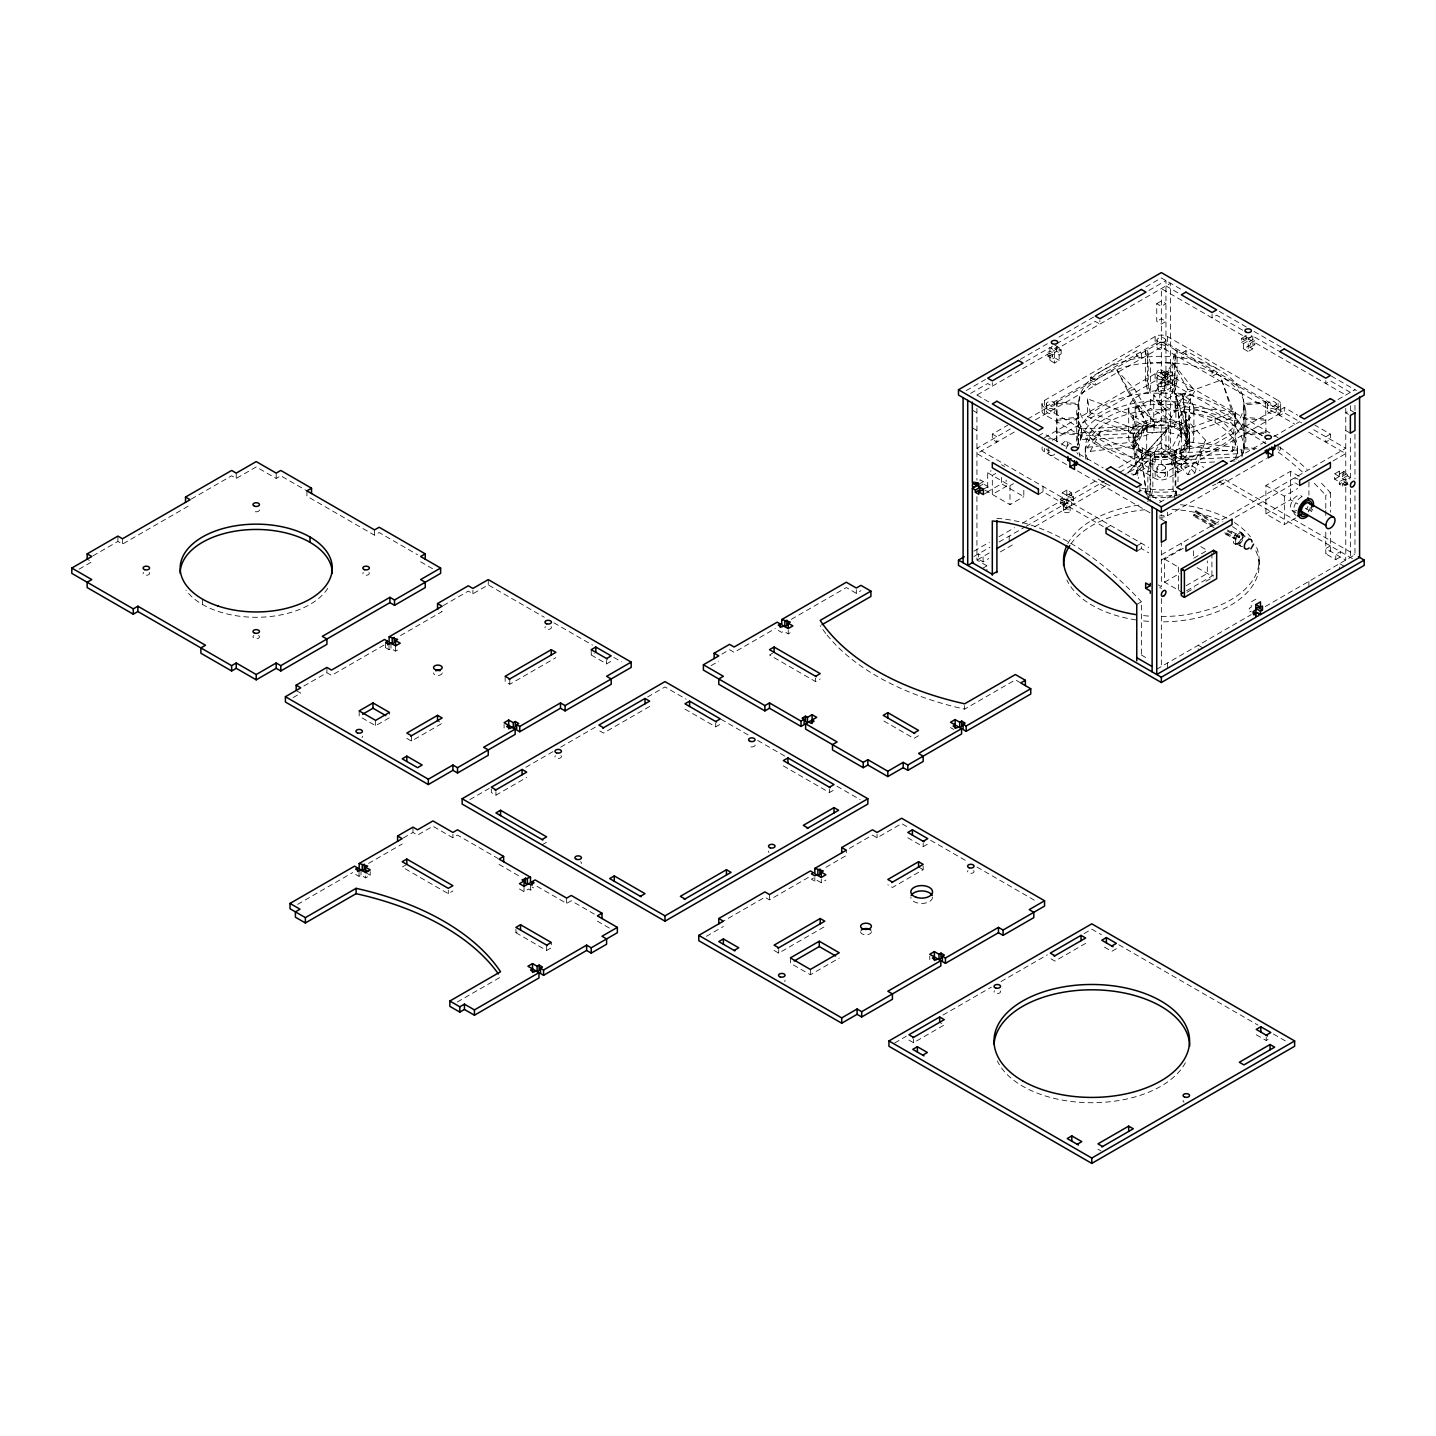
<?xml version="1.0" encoding="UTF-8"?>
<svg xmlns="http://www.w3.org/2000/svg" width="1436" height="1436" viewBox="0 0 1436 1436"><rect width="100%" height="100%" fill="white"/><g stroke="black" fill="none" stroke-linecap="round" stroke-linejoin="round"><path stroke-width="0.75" stroke-dasharray="5 3.75" d="M1186.567 446.093L1189.493 406.693L1235.229 411.97L1235.229 447.314L1232.303 451.371L1186.567 446.093C1173.804 460.884 1120.134 456.289 1136.02 429.238C1148.782 414.448 1202.453 419.043 1186.567 446.093L1186.567 419.474L1205.522 440.224L1194.842 473L1187.787 474.688L1168.85 453.938L1168.85 427.336L1127.763 473L1134.799 474.688L1153.736 453.938L1168.85 427.336L1127.763 473M1232.303 451.371L1235.229 411.97M1176.21 394.667L1181.272 436.777L1176.21 394.667L1182.672 395.169L1188.577 444.101L1188.577 436.993L1181.272 429.687A28.253 16.317 0 0 0 1161.293 424.912L1153.988 425.469L1141.315 429.687A28.253 16.317 0 0 0 1134.009 445.447L1134.009 452.537L1141.315 459.843A28.253 16.317 0 0 0 1161.293 464.618L1168.599 464.079L1181.272 459.843A28.253 16.317 0 0 0 1188.577 444.101L1181.272 436.777A28.253 16.317 0 0 0 1161.293 432.003L1153.988 432.559L1141.315 436.777L1080.68 439.703L1081.523 428.879L1161.06 424.93M1056.627 440.547L1056.914 401.847L1078.454 403.48L1079.621 398.418A84.562 48.824 0 0 1 1139.412 363.9L1148.19 363.218L1148.19 393.392L1139.412 394.056A84.562 48.824 0 0 0 1079.621 428.574L1078.454 433.654L1056.914 432.021L1056.627 433.259L1078.185 434.893L1076.731 441.211L1077.7 445.429M1076.731 441.211L1076.731 411.055L1078.185 404.737L1056.627 403.103M1080.68 439.703L1081.523 428.879L1081.523 435.97L1078.705 448.319L1078.705 403.947M1134.727 437.675C1140.705 415.668 1187.177 416.494 1187.859 441.211C1181.882 463.218 1135.427 462.392 1134.727 437.675L1135.625 445.196M1134.727 441.211L1135.625 433.69M1164.417 383.161L1169.03 380.504L1169.03 378.189L1164.417 380.863L1164.417 383.161L1167.809 385.117L1167.809 382.802L1172.404 385.476L1177.017 382.802L1177.107 350.779L1175.079 350.617L1172.243 363.057L1172.243 393.231L1150.344 393.231L1147.508 380.791L1147.508 350.617L1145.354 350.779L1145.354 380.953L1148.19 393.392M1147.849 499.513L1147.849 471.511L1150.685 459.071M1265.672 432.021L1244.132 433.654L1242.966 428.574A84.562 48.824 0 0 0 1183.174 394.056L1174.271 393.392L1174.271 363.218L1177.107 350.779M1150.003 497.52L1150.003 471.672L1152.839 459.233L1152.839 489.389L1150.003 501.828M1172.243 393.231L1175.079 380.791L1175.079 350.617M1147.849 501.667L1150.685 489.227L1150.595 454.494L1155.208 457.151L1155.208 462.482L1132.142 475.783M1174.271 393.392L1177.107 380.935L1175.079 380.791M1186.962 445.196L1187.859 437.675M1174.271 363.218L1183.174 363.9A84.562 48.824 0 0 1 1242.966 398.418L1244.132 403.48L1265.672 401.847L1265.96 403.103L1244.42 404.737L1245.856 411.055L1244.42 417.373L1265.96 419.007L1265.672 420.245L1244.132 418.612L1242.966 423.692A84.562 48.824 0 0 1 1183.174 458.21L1161.293 459.861L1139.412 458.21A84.562 48.824 0 0 1 1079.621 423.692L1078.454 418.612L1056.914 420.245L1056.627 419.007L1078.185 417.373L1076.731 411.055M1214.479 461.979L1161.293 464.618L1161.293 457.528L1175.42 455.338L1181.272 452.753L1241.925 449.827L1241.063 453.561L1161.293 457.528A28.253 16.317 0 0 1 1141.315 452.753L1134.009 445.447L1138.676 478.457M1241.925 456.917L1243.881 448.319L1243.881 403.947A82.588 47.675 0 0 0 1120.008 362.662A82.588 47.675 0 0 0 1120.008 445.25A82.588 47.675 0 0 0 1243.881 403.947M1242.966 453.848L1244.132 448.786L1244.132 403.48M1245.856 411.055L1245.856 441.211L1244.42 447.529L1257.344 448.517M1168.85 453.938L1186.567 419.474L1175.887 452.268L1194.842 473M1187.787 474.688L1205.522 440.224M1100.963 430.926L1087.357 447.314L1090.283 451.371L1100.963 430.926L1146.7 425.648L1146.7 452.268M1134.799 474.688L1149.913 448.068M1172.691 362.716L1187.787 389.318L1168.85 421.394L1153.736 394.774L1175.887 423.081L1194.842 391.005L1172.691 362.716L1153.736 394.774L1153.736 421.394L1136.02 402.618L1117.064 370.56L1134.799 389.318L1153.736 421.394M1133.094 433.313L1087.357 416.709L1090.283 412.653L1087.357 398.813L1133.094 415.417L1136.02 429.238L1090.283 412.653M1135.625 437.244C1146.861 421.143 1181.433 420.963 1187.859 441.211M1135.625 441.642C1146.915 457.133 1175.671 457.133 1186.962 441.642M92.927 555.858L117.896 541.444L122.509 544.1L190.126 505.059M191.275 499.064L231.627 475.783L236.24 478.439L256.218 466.915L276.197 478.439L280.792 475.783L309.62 492.422M79.07 569.177L91.778 561.835L87.165 559.178M306.927 490.861L306.927 496.192L374.545 535.233L379.158 532.559L417.571 554.745M303.858 686.049L326.905 672.748L331.519 675.405L384.525 644.8M443.311 605.543L468.28 591.129L472.893 593.786L488.258 584.919L544.28 617.247M293.088 697.591L300.77 693.157L296.175 690.501M400.5 635.574L442.162 611.521L437.549 608.864M385.602 642.413L385.602 647.726L387.612 646.577M385.602 647.726L388.994 649.682L390.987 648.534L395.6 651.19L400.213 648.534M359.179 710.892L359.179 716.223L375.622 725.718L389.443 717.731L389.443 712.4M966.231 390.592L985.545 379.427M1020.314 359.359L1047.365 343.743M1058.96 337.047L1093.729 316.979M1145.892 286.859L1161.347 277.938L1182.6 290.198M970.664 393.338L987.699 383.52L992.312 386.176L992.312 382.622M1025.842 361.495L1049.931 347.584L1054.545 350.24L1054.545 363.021L1059.158 360.364L1059.158 355.033L1054.545 352.376L1056.537 351.228L1061.15 353.884L1061.15 349.971L1056.537 347.315L1054.545 348.463L1059.158 351.138L1061.15 349.971M1056.483 343.796L1095.273 321.413L1099.868 324.069L1099.868 320.515M1148.944 290.431L1165.96 280.594L1165.96 450.94M1047.939 352.287L1049.931 351.138L1054.545 353.794L1052.552 354.943L1047.939 352.287L1047.939 356.182L1052.552 358.856L1052.552 354.943M977.18 394.918L1054.545 350.24M1054.545 344.927L1059.158 347.584L1170.573 283.251L1170.573 448.283L1124.46 474.903M1047.939 356.182L1049.931 355.033L1059.158 360.364M1054.545 363.021L1049.931 360.364L1054.545 357.69M1059.158 355.033L1061.15 353.884M1156.734 303.66L1161.347 301.004L1165.96 303.66L1161.347 306.317L1156.734 303.66L1156.734 321.413L1161.347 324.069L1165.96 321.413L1161.347 318.738L1156.734 321.413M406.819 738.409L411.432 741.066L442.162 723.313L437.549 720.657M505.167 676.302L505.167 681.615L509.78 684.29L555.876 657.67M591.219 649.682L591.219 654.995L594.307 653.236M1044.493 400.411L1155.154 336.527A8.688 5.026 0 0 1 1167.45 336.527L1278.094 400.411L1278.094 414.591L1167.45 478.475A8.688 5.026 0 0 1 1155.154 478.475L1044.493 414.591L1044.493 400.411A8.688 5.026 0 0 0 1044.493 407.501A8.688 5.026 0 0 0 1044.493 414.591M992.312 434.085L996.907 436.741L996.907 442.073L992.312 439.416L992.312 434.085L1007.677 425.218M1090.66 377.309L1095.273 379.966L1095.273 385.297L1090.66 382.622L1090.66 377.309L1136.756 350.689L1141.369 353.346L1141.369 358.677L1136.756 356.02L1136.756 350.689M1278.094 414.591A8.688 5.026 0 0 0 1278.094 407.501L1167.45 343.617A8.688 5.026 0 0 0 1155.154 343.617L1044.493 407.501L1155.154 471.385A8.688 5.026 0 0 0 1167.45 471.385L1278.094 407.501A8.688 5.026 0 0 0 1278.094 400.411M1010.352 428.987L976.929 448.283L1148.638 547.421M1027.655 419.007L1161.347 341.822L1301.572 422.776M591.219 654.995L606.602 663.881L611.197 661.206M1014.211 432.092L976.929 453.614L989.655 460.956M1035.374 419.868L1161.347 347.135L1295.039 424.32M1038.408 435.862L1043.021 433.205L1067.11 447.117M1185.939 350.689L1181.325 353.346L1181.325 358.677L1185.939 356.02L1185.939 350.689L1216.669 368.424L1216.669 373.755L1212.056 376.411L1212.056 371.098L1216.669 368.424M1044.493 437.675L1155.154 373.791A8.688 5.026 0 0 1 1167.45 373.791L1272.26 434.3M1023.814 490.304L1023.814 496.641L1001.52 483.77L987.699 491.758L987.699 472.767L991.145 470.775M1241.566 342.378L1246.179 339.722L1248.171 340.87L1243.558 343.527L1241.566 342.378L1241.566 338.447L1243.558 339.596L1243.558 336.042L1161.347 288.582L1161.347 373.755L1165.96 371.098L1169.03 372.875L1169.03 370.56L1172.404 372.516L1172.404 374.814L1177.017 377.488L1167.809 382.802M1161.347 373.755L1164.417 375.532L1164.417 373.216L1169.03 370.56M1052.265 440.278L1155.154 380.881A8.688 5.026 0 0 1 1167.45 380.881L1262.567 435.808M1164.417 375.532L1169.03 372.875M995.758 473.431L992.312 475.442L992.312 494.415L1006.133 486.445L1006.133 480.109M978.778 484.309L983.391 481.652L983.391 483.95L988.004 486.607L988.004 491.938L983.391 494.594M1164.417 373.216L1167.809 375.173L1172.404 372.516M1161.293 456.558L1161.347 379.086L1165.96 376.411L1177.017 382.802M978.778 486.607L983.391 483.95M1172.404 374.814L1167.809 377.488L1167.809 375.173M1241.566 338.447L1246.179 335.773L1248.171 336.939L1243.558 339.596M983.391 489.281L988.004 486.607M1167.809 385.117L1172.404 382.461L1169.03 380.504M1254.777 340.781L1250.164 343.455L1248.171 342.289L1252.784 339.632L1254.777 340.781L1254.777 344.694L1252.784 343.527L1252.784 348.858L1248.171 351.515L1248.171 338.716L1252.784 336.042L1278.722 351.03M1135.176 408.38L1150.559 399.513L1165.924 408.38L1150.559 417.248L1135.176 408.38L1135.176 417.248L1150.559 426.133L1165.924 417.248L1150.559 408.38L1135.176 417.248M1159.749 394.2L1175.115 385.333L1175.115 394.2L1190.48 403.067L1190.48 394.2L1175.115 403.067L1159.749 394.2L1159.749 403.067L1175.115 411.952L1190.48 403.067M1243.558 343.527L1243.558 348.858L1252.784 343.527M987.699 472.767L1009.975 485.637L1013.439 483.645M1254.777 344.694L1250.164 347.35L1250.164 343.455M403.354 837.996L412.958 832.449L417.571 835.106L432.936 826.238L452.914 837.78L457.528 835.106L497.861 858.405M469.859 799.601L489.191 788.436M525.899 767.255L552.932 751.638M560.668 747.169L597.376 725.988M647.6 696.981L664.994 686.946L686.246 699.206M721.859 654.116L729.542 649.682L734.137 652.339L775.296 628.573M1159.749 403.067L1175.115 394.2M297.611 904.375L352.664 872.585M368.531 863.431L402.206 843.991M711.089 665.658L718.772 661.206M791.272 619.365L846.325 587.575L856.323 593.337L860.936 590.681M491.327 788.974L491.327 792.528L495.941 795.185L526.689 777.45M649.628 706.458L603.515 733.078L598.902 730.421M355.643 874.416L359.018 876.373L361.01 875.224L365.624 877.881L370.237 875.224L370.237 871.67M984.934 490.161L1009.975 504.628L1023.814 496.641M778.258 630.422L781.633 632.379L783.625 631.23L788.238 633.886L792.851 631.23M1038.408 494.415L1043.021 491.758L1104.84 527.461M1171.345 464.708L1175.94 462.033L1175.94 456.72L1171.345 459.376L1171.345 464.708L1181.325 470.47L1181.325 411.917L1185.939 409.242A250.905 144.857 60 0 1 1261.705 435.287M406.819 864.4L402.206 867.057L448.301 893.677L452.914 891.002M772.568 653.236L769.499 654.995L815.594 681.615L820.207 678.959M1034.638 526.761L1066.84 508.182L1066.84 504.628L1064.83 505.777L1060.235 503.121L1060.235 499.207L1064.83 501.882L1066.84 500.715L1062.227 498.059L1062.227 492.745L1066.84 490.071L1071.453 492.745L1071.453 498.059L1073.446 496.91L1073.446 500.805L1071.453 501.972L1066.84 499.297L1068.833 498.148L1073.446 500.805M1060.235 499.207L1062.227 498.059M1066.84 495.402L1071.453 492.745M973.949 551.155L989.404 542.234M999.061 536.651L1014.516 527.73M1022.252 523.278L1097.589 479.768M1118.841 467.508L1161.347 442.97L1203.853 467.508M1060.235 503.121L1062.227 501.972L1066.84 504.628M973.949 556.486L989.996 547.206M999.061 541.982L1024.353 527.371M1026.112 526.366L1104.715 480.988M1119.847 472.247L1165.96 445.627M977.324 559.86L989.996 552.537M1066.84 490.071L1066.84 502.851L1071.453 505.508L1107.425 484.74A76.072 43.924 0 0 1 1101.879 480.988M983.086 561.853L983.086 556.522L978.472 553.865L978.472 559.196L983.086 561.853L988.848 558.532M1000.371 551.873L1013.816 544.1M982.314 568.512L986.927 565.838L986.927 571.169M684.972 709.133L715.702 726.867L720.316 724.211M1181.325 465.138L1185.939 462.482M1136.756 492.638L1141.369 489.981L1161.347 501.523M1284.287 407.465L1279.673 410.14L1279.673 415.453L1284.287 412.796L1284.287 407.465L1297.731 415.237M542.054 844.871L546.667 842.214M1106.025 528.143L1110.638 525.468M1159.696 502.474L1176.712 492.638M1230.257 461.746L1263.698 442.432L1268.311 445.088M1273.714 436.652L1299.652 421.663M1337.957 399.549L1354.974 389.73M1159.049 517.05A8.688 5.026 0 0 0 1167.45 515.739L1266.444 458.587M1354.974 412.796L1350.361 410.14L1345.765 412.796L1350.361 415.453M519.437 888.992L524.032 891.648L528.645 888.992L530.638 890.14L534.066 888.166L532.056 887.017M1216.023 524.481L1195.075 512.383L1195.075 511.324L1196.008 510.785L1218.859 523.978M1136.756 545.877L1141.369 543.221L1141.369 548.534L1148.638 552.734M1195.075 512.383L1196.008 510.785M1330.4 434.085L1325.787 436.741L1325.787 442.073L1330.4 439.416L1330.4 434.085L1315.017 425.218M1214.282 527.909L1193.549 515.937L1193.549 514.878L1194.465 514.339L1215.215 526.312M1193.549 515.937L1194.465 514.339M1136.756 551.209L1141.369 548.534M1295.685 518.001L1284.34 524.553L1265.906 513.909L1265.906 485.512L1290.497 471.313L1299.706 476.644M1161.347 554.745L1345.765 448.283L1312.342 428.987M515.919 929.164L515.919 932.718L520.532 930.043M536.992 886.317L566.646 903.423L571.241 900.767L600.068 917.407M1161.347 560.076L1181.325 548.534L1181.325 543.221M1235.157 517.463L1295.039 482.891L1298.126 484.668M1333.039 460.956L1345.765 453.614L1308.501 432.092M1213.6 575.154L1183.013 592.817L1164.578 582.172L1164.578 559.107L1183.838 547.978M1265.906 485.512L1284.34 496.156L1297.588 488.527M1339.303 481.814L1339.303 484.129L1343.917 481.473L1343.917 479.157L1339.303 481.814L1334.69 479.157L1334.69 473.844L1339.303 471.17L1343.917 473.844L1343.917 471.529L1347.291 473.485L1347.291 475.783L1342.678 478.457L1342.678 476.142L1347.291 473.485M1265.906 513.909L1290.497 499.71L1297.875 503.964M1193.819 558.191L1207.299 550.401M1343.917 471.529L1339.303 474.185L1342.678 476.142M1334.69 479.157L1343.917 473.844M1235.032 538.823L1235.965 538.303L1235.965 539.362L1223.723 533.366M1239.807 536.077L1238.873 537.674L1239.807 536.077L1228.372 529.489M1164.578 582.172L1179.979 573.269M1334.69 473.844L1345.765 480.234L1350.361 477.56L1350.361 436.526M1342.678 486.086L1342.678 483.77L1347.291 481.114L1347.291 483.411L1342.678 486.086L1339.303 484.129M1136.756 604.448L1141.369 601.774L1141.369 656.001M1325.787 508.326L1325.787 495.312L1330.4 492.656A250.905 144.857 60 0 0 1318.894 480.647M1342.678 483.77L1345.765 485.547L1350.361 482.891M457.348 1002.005L500.554 977.072M515.919 932.718L546.667 950.452L551.262 947.796L551.262 942.465M918.555 735.735L913.942 738.409L883.212 720.657M827.046 635.035A250.905 144.857 0 0 0 964.651 709.133L1015.378 679.838L1020.368 682.728M1186.118 585.708L1207.299 573.467L1207.299 560.884M783.32 765.909L829.416 792.528L834.029 789.872M1187.016 592.278L1194.608 587.898M1206.007 581.311L1213.6 576.931M1330.4 545.877L1325.787 548.552L1345.765 560.076L1345.765 485.547M1325.787 532.182L1325.787 553.865L1330.4 551.209L1330.4 531.679M1255.854 599.207L1251.241 601.864L1251.241 607.195L1249.248 608.343L1249.248 612.257L1251.241 611.09M1335.767 559.627L1340.38 556.971L1340.38 551.657L1335.767 554.314L1335.767 559.627L1325.787 553.865M1156.734 669.212L1251.241 614.644M1265.331 606.513L1354.974 554.763L1354.974 490.089M720.692 922.72L764.885 897.213L769.499 899.887L810.371 876.283M849.394 848.425L872.46 835.106L877.055 837.78L901.646 823.582L909.383 828.034M706.368 936.326L723.385 926.507M825.951 867.29L846.325 855.515L846.325 850.202M813.44 878.06L811.448 879.209L814.822 881.165L816.671 880.088L821.284 882.763L825.897 880.088M907.803 837.78L923.168 846.648L927.782 843.991M774.094 950.452L778.707 953.109L824.82 926.507M923.168 866.159L923.168 869.713L892.438 887.466L887.825 884.791M790.392 957.902L790.392 963.233L810.371 974.757L839.252 958.081M894.736 1042.931L906.331 1036.236M943.039 1015.037L991.343 987.16M1001 981.578L1047.365 954.814M1084.072 933.615L1091.791 929.164L1101.466 934.728M908.916 1040.059L913.529 1042.733L944.26 1024.981L939.665 1022.324M1085.652 943.362L1054.922 961.097L1050.308 958.44M1116.382 948.675L1111.769 951.332L1101.789 945.57M1256.231 1034.746L1266.229 1040.508L1270.824 1037.851M1235.229 416.709L1232.303 412.653L1186.567 429.238L1175.887 396.462L1189.493 433.313L1235.229 416.709L1221.623 379.858L1175.887 396.462L1175.887 423.081M1117.064 370.56L1127.763 391.005L1134.799 389.318M1087.357 447.314L1133.094 442.037L1146.7 425.648L1136.02 446.093L1090.283 451.371M1145.354 380.953L1147.508 380.791M1263.806 433.421L1244.42 434.893L1245.856 441.211M1175.366 499.513L1173.015 489.137L1173.015 458.981L1175.851 471.421L1178.005 471.259L1178.005 482.029M1173.015 489.137L1161.293 490.035L1139.412 488.366M1161.293 432.003L1081.523 435.97A82.588 47.675 0 0 1 1161.293 400.626L1182.672 402.259A82.588 47.675 0 0 1 1243.881 448.319M1229.988 461.207L1238.855 460.759M1080.68 432.613L1141.315 429.687L1141.315 436.777A28.253 16.317 0 0 0 1134.009 452.537L1137.438 476.752M1222.431 457.869L1181.272 459.843L1181.272 452.753A28.253 16.317 0 0 0 1188.577 436.993L1182.672 395.169M1224.585 457.761L1239.753 457.025M1244.132 448.786L1254.902 449.594M1147.849 471.511L1150.003 471.672M1146.377 494.864L1141.315 452.753L1146.377 494.864L1161.293 495.994A82.588 47.675 0 0 0 1182.672 494.379M1189.493 442.037L1235.229 447.314M1187.787 389.318L1194.842 391.005M1219.308 311.397L1246.358 327.013M1254.077 331.465L1281.127 347.081M1331.351 376.088L1356.464 390.592M1165.96 285.926L1178.669 293.267M1242.607 330.172L1216.669 315.202L1212.056 317.859L1212.056 314.304M1350.361 392.387L1330.4 380.845L1325.787 383.52L1325.787 379.966M1248.171 338.716L1345.765 395.044M1248.171 346.202L1252.784 348.858M1243.558 348.858L1248.171 351.515M1345.765 430.531L1350.361 433.205M1347.291 475.783L1350.361 477.56M1160.665 369.608A3.267 1.885 -60 0 1 1159.642 374.652A3.267 1.885 -60 0 1 1156.824 373.019A3.267 1.885 -60 0 1 1160.665 369.608L1165.278 372.265A3.267 1.885 -60 0 1 1164.255 377.309A3.267 1.885 -60 0 1 1161.419 375.676A3.267 1.885 -60 0 1 1165.278 372.265M1274.199 435.431L1278.094 437.675M1343.917 481.473L1347.291 483.411M1157.416 375.245L1162.029 377.919M1161.347 379.086L1164.417 380.863M1298.126 479.337L1295.039 477.56L1295.039 482.891M1305.234 508.236L1308.932 510.354M1292.292 510.785L1295.972 512.921M1225.105 479.768L1354.543 554.493M1161.347 448.283L1199.993 470.595M1219.308 481.742L1352.604 558.712M1161.347 453.614L1185.939 467.813L1185.939 409.242M1344.222 566.287L1339.608 563.63L1339.608 568.943M1150.595 459.825L1155.208 462.482M1240.668 532.343L1242.212 533.223A6.516 3.769 -60 0 1 1242.212 540.762A6.516 3.769 -60 0 1 1235.696 544.513L1233.578 543.095L1234.152 536.095A6.516 3.769 -60 0 1 1240.668 532.343A6.516 3.769 -60 0 1 1240.668 539.864A6.516 3.769 -60 0 1 1234.152 543.634M1241.673 534.174A5.439 3.141 -60 0 1 1239.95 542.575A5.439 3.141 -60 0 1 1235.247 539.864A5.439 3.141 -60 0 1 1241.673 534.174L1249.051 538.428M1195.075 511.324L1217.925 524.517M1227.457 530.01L1239.807 537.136M1227.457 531.087L1238.873 537.674M1226.523 532.846L1235.965 538.303M1061.868 445.034A4.344 2.513 -60 0 1 1066.697 441.498L1071.31 444.173M1193.549 514.878L1214.282 526.85M1224.639 532.828L1235.965 539.362M1236.234 543.58L1245.461 548.893M976.929 395.044L991.468 403.444M1079.136 454.045L1103.225 467.956M972.334 410.14L976.929 412.796M1042.249 447.009A8.688 5.026 0 0 0 1044.493 451.855L1067.792 465.318M1077.503 470.918L1153.198 514.626M1165.96 521.932L1161.347 519.258L1161.347 514.824M1200.837 546.685L1208.215 550.939M972.334 427.874L976.929 430.531M1197.157 567.615L1211.912 576.141L1211.912 553.075M1073.446 496.91L1068.833 494.253L1068.833 498.148M1062.227 492.745L1071.453 498.059M1001.52 464.779L1004.59 466.556M1164.578 559.107L1179.333 567.615M1066.84 508.182L1062.227 505.508L1062.227 501.972M983.391 481.652L980.016 479.696L980.016 481.993M1158.278 584.919L1161.347 586.696L1161.347 543.49M1202.847 647.923L1198.234 645.249L1198.234 650.58M986.927 565.838L976.929 560.076L976.929 496.515M1141.369 655.013L1148.028 658.855M950.524 727.585L953.594 729.362M1118.841 944.78L1257.936 1025.089M1273.391 1034.01L1286.925 1041.818M553.937 622.829L592.547 645.123M613.8 657.383L621.519 661.852M721.016 719.292L749.987 736.022M757.723 740.473L784.774 756.09M836.937 786.21L860.11 799.601M930.618 840.311L967.325 861.492M976.983 867.057L1036.846 901.629M420.64 561.835L433.367 569.177M918.555 867.057L923.168 869.713M1097.948 1149.195L1101.017 1150.972M499.028 864.4L521.25 877.234M597.376 921.176L610.085 928.518M370.237 875.224L365.624 872.549L365.624 877.881M1235.696 544.513L1235.696 536.992A6.516 3.769 -60 0 1 1242.212 533.223M1127.763 391.005L1146.7 423.081L1136.02 402.618L1136.02 429.238M1221.623 379.858L1232.303 412.653M1178.005 471.259L1175.169 458.82L1175.169 488.976M1147.508 350.617L1150.344 363.057L1150.344 393.231M1145.354 350.779L1148.19 363.218M1175.635 491.058L1177.52 499.351M1354.974 405.329L1354.974 412.024M1354.974 434.336L1354.974 478.924M1350.361 405.688L1350.361 410.14M1350.361 489.461L1350.361 557.419M1345.765 408.363L1345.765 480.234M1339.303 471.17L1339.303 476.501M1330.4 492.656L1330.4 512.167M1325.787 510.498L1325.787 516.996M1308.932 481.975L1308.932 495.079M1308.878 581.365L1308.878 586.696M1290.497 471.313L1290.497 499.71M1284.34 496.156L1284.34 524.553M1280.643 403.947L1280.643 411.055M1278.094 444.765L1278.094 451.855A8.688 5.026 0 0 0 1280.338 447.009M1276.281 403.947A4.344 2.513 0 0 1 1269.765 406.119A4.344 2.513 0 0 1 1269.765 401.775A4.344 2.513 0 0 1 1276.281 403.947L1276.281 411.055A4.344 2.513 0 0 1 1269.765 413.227A4.344 2.513 0 0 1 1269.765 408.883A4.344 2.513 0 0 1 1276.281 411.055M1267.593 403.947L1267.593 411.055M1266.229 1036.954L1266.229 1040.508M1265.672 401.847L1265.96 433.259M1259.139 560.076L1259.139 565.407M1252.784 336.042L1252.784 339.632M1246.179 335.773L1246.179 339.722M1241.925 449.827L1241.925 455.14M1237.419 448.283L1237.419 453.614M1215.125 417.23L1215.125 422.561M1193.89 409.278A32.597 18.83 0 0 1 1144.995 425.577A32.597 18.83 0 0 1 1144.995 392.979A32.597 18.83 0 0 1 1193.89 409.278L1193.89 437.675A32.597 18.83 0 0 1 1144.995 453.973A32.597 18.83 0 0 1 1144.995 421.376A32.597 18.83 0 0 1 1193.89 437.675M1193.46 550.814L1193.46 559.196M1189.493 406.693L1189.546 448.319M1186.962 433.69L1186.962 437.244M1185.759 433.062L1185.759 440.152M1184.305 429.992L1184.305 433.546M1184.305 445.339L1184.305 448.894M1180.087 426.815L1180.087 430.369M1180.087 448.517L1180.087 452.071M1178.4 567.094L1178.4 590.16M1175.851 471.421L1175.851 488.653M1175.851 490.807L1175.851 499.423M1175.42 455.338L1175.42 462.446M1175.115 403.067L1175.115 411.952M1174.576 424.374L1174.576 427.928M1174.576 450.958L1174.576 454.512M1172.404 380.145L1172.404 385.476M1168.168 422.848L1168.168 426.402M1167.45 336.527L1167.45 343.617M1167.45 373.791L1167.45 380.881M1167.45 471.385L1167.45 478.475M1167.45 512.203L1167.45 515.739M1167.486 663.001L1167.486 668.314M1165.637 340.063A4.344 2.513 0 0 1 1159.121 342.253A4.344 2.513 0 0 1 1159.121 337.891A4.344 2.513 0 0 1 1165.637 340.063L1165.637 347.171A4.344 2.513 0 0 1 1159.121 349.343A4.344 2.513 0 0 1 1159.121 344.999A4.344 2.513 0 0 1 1165.637 347.171M1165.637 377.327A4.344 2.513 0 0 1 1159.121 379.517A4.344 2.513 0 0 1 1159.121 375.155A4.344 2.513 0 0 1 1165.637 377.327L1165.637 384.435A4.344 2.513 0 0 1 1159.121 386.607A4.344 2.513 0 0 1 1159.121 382.263A4.344 2.513 0 0 1 1165.637 384.435M1165.637 467.831A4.344 2.513 0 0 1 1159.121 470.003A4.344 2.513 0 0 1 1159.121 465.659A4.344 2.513 0 0 1 1165.637 467.831L1165.637 474.939A4.344 2.513 0 0 1 1159.121 477.111A4.344 2.513 0 0 1 1159.121 472.767A4.344 2.513 0 0 1 1165.637 474.939M1164.614 384.848A3.267 1.885 0 0 1 1159.714 386.481A3.267 1.885 0 0 1 1159.714 383.215A3.267 1.885 0 0 1 1164.614 384.848L1164.614 390.179A3.267 1.885 0 0 1 1159.714 391.795A3.267 1.885 0 0 1 1159.714 388.546A3.267 1.885 0 0 1 1164.614 390.179M1161.347 598.597L1161.347 666.555M1158.08 384.848L1158.08 390.179M1156.949 340.063L1156.949 347.171M1156.949 377.327L1156.949 384.435M1156.949 467.831L1156.949 474.939M1155.154 336.527L1155.154 343.617M1155.154 373.791L1155.154 380.881M1155.154 471.385L1155.154 478.475M1154.418 422.848L1154.418 426.402M1154.418 452.484L1154.418 456.038M1153.988 425.469L1153.988 432.559M1150.559 399.513L1150.559 408.38M1150.559 417.248L1150.559 426.133M1148.01 424.374L1148.01 427.928M1148.01 450.958L1148.01 454.512M1147.167 427.084L1147.167 434.193M1142.5 426.815L1142.5 430.369M1142.5 448.517L1142.5 452.071M1139.915 487.271L1139.915 492.602M1138.281 429.992L1138.281 433.546M1138.281 445.339L1138.281 448.894M1136.827 449.378L1136.827 456.469M1133.094 415.417L1133.04 448.319M1128.696 409.278L1128.696 437.675M1087.357 398.813L1087.357 416.709M1085.275 448.283L1085.275 453.614M1078.454 403.48L1078.454 448.786M1078.185 404.737L1078.185 445.375M1071.453 501.972L1071.453 505.508M1070.089 505.508A3.267 1.885 0 0 1 1065.207 507.141A3.267 1.885 0 0 1 1065.207 503.874A3.267 1.885 0 0 1 1070.089 505.508L1070.089 510.839M1064.83 501.882L1064.83 505.777M1063.573 505.508L1063.573 510.839M1059.158 347.584L1059.158 351.138M1056.914 401.847L1056.914 441.803M1056.537 347.315L1056.537 351.228M1054.993 403.947A4.344 2.513 0 0 1 1048.477 406.119A4.344 2.513 0 0 1 1048.477 401.775A4.344 2.513 0 0 1 1054.993 403.947L1054.993 411.055A4.344 2.513 0 0 1 1048.477 413.227A4.344 2.513 0 0 1 1048.477 408.883A4.344 2.513 0 0 1 1054.993 411.055M1049.931 347.584L1049.931 351.138M1049.931 355.033L1049.931 360.364M1048.208 448.283L1048.208 453.614M1046.305 403.947L1046.305 411.055M1044.493 448.319L1044.493 451.855M1043.021 486.427L1043.021 491.758M1041.962 403.947L1041.962 411.055M1009.975 485.637L1009.975 504.628M1009.203 536.131L1009.203 541.444M1001.52 477.452L1001.52 483.77M976.929 408.363L976.929 480.234M964.651 705.579L964.651 709.133M929.774 956.035L929.774 959.589M923.168 843.094L923.168 846.648M913.529 1039.179L913.529 1042.733M877.055 834.226L877.055 837.78M856.323 589.783L856.323 593.337M829.416 788.974L829.416 792.528M821.284 879.209L821.284 882.763M815.594 678.079L815.594 681.615M814.822 877.611L814.822 881.165M810.371 969.444L810.371 974.757M788.238 630.332L788.238 633.886M778.707 949.573L778.707 953.109M769.499 894.556L769.499 899.887M715.702 723.313L715.702 726.867M606.602 660.327L606.602 663.881M566.646 898.11L566.646 903.423M546.667 945.139L546.667 950.452M530.638 884.809L530.638 890.14M524.032 886.317L524.032 891.648M509.78 678.959L509.78 684.29M504.09 724.48L504.09 728.016M495.941 791.631L495.941 795.185M488.258 579.588L488.258 584.919M472.893 590.232L472.893 593.786M452.914 834.226L452.914 837.78M448.301 890.123L448.301 893.677M412.958 827.136L412.958 832.449M411.432 735.735L411.432 741.066M395.6 645.859L395.6 651.19M390.987 643.202L390.987 648.534M388.994 644.351L388.994 649.682M375.622 720.387L375.622 725.718M374.545 529.902L374.545 535.233M361.01 869.893L361.01 875.224M359.018 871.042L359.018 876.373M326.905 667.417L326.905 672.748M276.197 473.126L276.197 478.439M236.24 473.126L236.24 478.439M202.422 599.099L202.422 604.43M122.509 538.769L122.509 544.1M117.896 536.113L117.896 541.444M1185.4 1062.658A97.792 56.471 0 0 1 1090.211 1102.722A97.792 56.471 0 0 1 997.338 1060.881M1000.102 990.768A3.267 1.885 0 0 1 997.284 993.586A3.267 1.885 0 0 1 994.466 990.768M1184 1102.166A3.267 1.885 0 0 1 1183.156 1100.353M1256.697 547.493A97.792 56.471 0 0 1 1161.347 616.547M1148.585 616.062A97.792 56.471 0 0 1 1140.148 615.2M1067.756 543.705A97.792 56.471 0 0 1 1142.248 504.7M1180.446 504.7A97.792 56.471 0 0 1 1228.678 519.132M1234.386 522.524A97.792 56.471 0 0 1 1250.415 536.759M1255.818 550.796A97.792 56.471 0 0 1 1161.347 621.86M1148.585 621.375A97.792 56.471 0 0 1 1140.148 620.531M1136.038 619.939A97.792 56.471 0 0 1 1066.876 580.018M1070.987 543.795A97.792 56.471 0 0 1 1148.585 509.421M1171.991 509.277A97.792 56.471 0 0 1 1222.898 521.519M1232.465 526.653A97.792 56.471 0 0 1 1246.035 537.172M1223.364 479.768A82.588 47.675 0 0 1 1212.523 485.709M1110.064 485.709A82.588 47.675 0 0 1 1095.776 477.344M1079.962 456.612A82.588 47.675 0 0 1 1079.028 452.466M1048.477 439.039A4.344 2.513 0 0 1 1053.288 439.219A4.344 2.513 0 0 1 1054.85 441.875M1049.519 450.742A4.344 2.513 0 0 1 1046.449 448.965M327.695 588.383A76.072 43.924 0 0 1 257.888 617.283A76.072 43.924 0 0 1 185.944 590.178M368.908 572.443A3.267 1.885 0 0 1 366.09 575.262A3.267 1.885 0 0 1 363.272 572.443M259.467 509.942A3.267 1.885 0 0 1 255.787 511.808A3.267 1.885 0 0 1 253.059 509.457M149.164 572.443A3.267 1.885 0 0 1 146.328 575.262A3.267 1.885 0 0 1 143.51 572.443M258.516 635.484A3.267 1.885 0 0 1 258.516 638.14A3.267 1.885 0 0 1 253.903 638.14A3.267 1.885 0 0 1 253.903 635.484M362.321 736.147A3.267 1.885 0 0 1 361.998 737.565M551.011 626.563A3.267 1.885 0 0 1 548.193 629.381A3.267 1.885 0 0 1 545.375 626.563M442.198 672.928A4.344 2.513 0 0 1 437.854 675.441A4.344 2.513 0 0 1 433.51 672.928M871.437 931.641A5.439 3.141 0 0 1 865.998 934.782A5.439 3.141 0 0 1 860.559 931.641M973.626 870.557A3.267 1.885 0 0 1 970.808 873.375A3.267 1.885 0 0 1 967.99 870.557M784.936 980.142A3.267 1.885 0 0 1 784.612 981.56M932.556 897.195A10.86 6.282 0 0 1 921.679 903.459A10.86 6.282 0 0 1 910.819 897.195M825.826 633.509A250.905 144.857 0 0 1 820.207 625.719M755.085 745.051A3.267 1.885 0 0 1 751.818 746.935A3.267 1.885 0 0 1 748.551 745.051M768.978 852.463A3.267 1.885 0 0 1 768.655 851.045M580.467 861.726A3.267 1.885 0 0 1 581.311 863.557M561.009 755.659A3.267 1.885 0 0 1 558.191 758.477A3.267 1.885 0 0 1 555.355 755.659M1251.33 335.557A3.267 1.885 0 0 1 1248.171 337.927A3.267 1.885 0 0 1 1245.03 335.557M1265.331 443.455A3.267 1.885 0 0 1 1265.331 441.57M1076.82 452.717A3.267 1.885 0 0 1 1077.772 454.045M1056.842 346.255A3.267 1.885 0 0 1 1056.842 348.912A3.267 1.885 0 0 1 1052.229 348.912A3.267 1.885 0 0 1 1052.229 346.255M1181.325 411.917A250.905 144.857 60 0 1 1265.942 443.509M1278.273 452.125A250.905 144.857 60 0 1 1302.506 472.067M1314.281 483.304A250.905 144.857 60 0 1 1325.787 495.312M1279.368 446.919A250.905 144.857 60 0 1 1307.119 469.41M996.907 518.378A250.905 144.857 60 0 1 1141.369 601.774M1242.571 546.398A5.439 3.141 -60 0 1 1240.237 541.228A5.439 3.141 -60 0 1 1246.286 536.831M1348.063 484.219A3.267 1.885 -60 0 1 1346.07 481.383A3.267 1.885 -60 0 1 1350.055 479.068M1159.642 587.773A3.267 1.885 -60 0 1 1161.275 588.706M1312.504 509.188A10.86 6.282 -60 0 1 1311.283 511.719M1307.909 506.513A10.86 6.282 -60 0 1 1306.688 509.062M1295.81 515.327A10.86 6.282 -60 0 1 1295.146 504.036A10.86 6.282 -60 0 1 1305.091 496.03M1066.176 448.732A4.344 2.513 -60 0 1 1068.743 444.639A4.344 2.513 -60 0 1 1071.794 444.621M1066.697 441.498A4.344 2.513 -60 0 1 1066.068 447.458M1296.636 510.354A8.688 5.026 -60 0 1 1291.305 502.78A8.688 5.026 -60 0 1 1301.967 496.641M1310.314 507.393A6.516 3.769 -60 0 1 1308.16 511.862M1311.786 506.998A8.688 5.026 -60 0 1 1310.206 511.09M1085.939 459.341A76.072 43.924 0 0 1 1161.347 409.691A76.072 43.924 0 0 1 1236.755 459.341M1220.815 480.988A76.072 43.924 0 0 1 1217.1 483.483M1174.576 496.856A76.072 43.924 0 0 1 1148.118 496.856M1054.616 454.099A3.267 1.885 0 0 1 1049.483 455.104A3.267 1.885 0 0 1 1049.842 451.981M1159.714 515.416A3.267 1.885 0 0 1 1164.614 517.05A3.267 1.885 0 0 1 1159.714 518.683M1087.878 459.646A76.072 43.924 0 0 1 1161.347 404.36A76.072 43.924 0 0 1 1234.816 459.646M1176.748 491.291A76.072 43.924 0 0 1 1141.656 490.699M1161.293 362.231L1150.344 363.057L1172.243 363.057L1161.293 362.231M1064.525 512.167A3.267 1.885 0 0 0 1069.982 511.324A3.267 1.885 0 0 0 1065.997 509.026A3.267 1.885 0 0 0 1064.525 512.167"/><path stroke-width="1.5" d="M1253.61 544.19L1250.9 548.893M87.165 559.178L87.165 553.865L117.896 536.113L122.509 538.769L190.126 499.728L185.513 497.071L185.513 502.403M185.513 497.071L231.627 470.452L236.24 473.126L256.218 461.584L276.197 473.126L280.792 470.452L311.54 488.204L311.54 493.517M425.253 559.178L425.253 553.865L420.64 556.522L440.619 568.046L440.619 573.377L394.523 599.997L389.91 597.34L322.292 636.363L326.905 639.038L326.905 644.351L280.792 670.971L276.197 668.314L256.218 679.838L236.24 668.314L231.627 670.971L200.896 653.236L200.896 647.905L205.492 645.249L137.874 606.207L133.279 608.864L71.8 573.377L71.8 568.046L91.778 556.522L87.165 553.865M311.54 488.204L306.927 490.861L374.545 529.902L379.158 527.245L425.253 553.865M71.8 568.046L91.778 579.588L87.165 582.244L87.165 587.575L133.279 614.195L137.874 611.521L231.627 665.658L236.24 662.983L256.218 674.525L276.197 662.983L280.792 665.658L389.91 602.653L394.523 605.31L425.253 587.575L425.253 582.244L420.64 579.588L440.619 568.046M296.175 690.501L296.175 685.169L326.905 667.417L331.519 670.091L384.525 639.469L387.612 641.246L387.612 644.8M437.549 608.864L437.549 603.551L468.28 585.798L472.893 588.455L488.258 579.588L631.176 662.104L631.176 667.417L565.102 705.579L560.489 702.922L519.76 726.419L516.691 724.659L516.691 729.973L519.76 731.75L560.489 708.235L565.102 710.892L611.197 684.29L611.197 678.959L606.602 676.302L631.176 662.104M285.405 696.711L428.323 779.21L452.914 765.029L457.528 767.686L515.165 734.406L515.165 729.093L483.645 747.276L488.258 749.933L488.258 755.264L457.528 772.999L452.914 770.342L428.323 784.541L285.405 702.024L285.405 696.711L300.77 687.826L296.175 685.169M395.6 645.859L395.6 640.546L400.213 643.202L395.6 645.859L389.138 642.143L389.138 636.812L442.162 606.207L437.549 603.551M387.612 641.246L385.602 642.413L388.994 644.351L390.987 643.202M389.138 636.812L397.592 639.379L395.6 640.546M373.001 702.922L359.179 710.892L375.622 720.387L389.443 712.4L373.001 702.922L373.001 708.235L385.799 715.613M362.626 714.23L373.001 708.235M958.494 389.73L1161.347 272.607L1364.2 389.73L1364.2 395.044L1161.347 512.167L958.494 395.044L958.494 389.73L1161.347 506.836L1364.2 389.73M410.66 736.183L442.162 718L437.549 715.343L406.819 733.078L411.432 735.735M509.008 679.408L555.876 652.339L551.262 649.682L505.167 676.302L509.78 678.959M406.819 756.144L402.206 758.818L417.571 767.686L422.184 765.029L406.819 756.144L406.819 761.475M606.602 658.55L611.197 655.893L595.832 647.026L591.219 649.682L607.356 658.998M516.691 724.659L518.683 723.493L515.309 721.554L513.316 722.703L508.703 720.046L504.09 722.703L515.165 729.093M508.703 725.36L506.711 726.508L510.085 728.465L512.078 727.316M972.334 402.152L972.334 482.891L975.403 484.668L978.472 482.891M996.907 571.618L992.312 574.274L972.334 562.732L972.334 488.204L976.929 485.547L983.391 489.281L983.391 494.594L978.778 491.938L978.778 494.235L975.403 492.297L975.403 489.981L980.016 487.325L980.016 489.622L975.403 492.297M978.778 491.938L983.391 489.281M397.592 841.316L397.592 836.003L412.958 827.136L417.571 829.793L432.936 820.925L452.914 832.449L457.528 829.793L503.623 856.412L503.623 861.726M462.141 798.739L664.994 681.615L867.847 798.739L867.847 804.052L664.994 921.176L462.141 804.052L462.141 798.739L664.994 915.845L867.847 798.739M714.159 658.55L714.159 653.236L729.542 644.351L734.137 647.026L777.181 622.183L780.251 623.942L780.251 627.496M540.51 968.205L543.58 969.982L586.624 945.139L591.219 947.796L617.354 932.718L617.354 927.387L601.989 936.254L606.602 938.929L606.602 944.242L591.219 953.109L586.624 950.452L543.58 975.295L540.51 973.518L540.51 968.205L542.503 967.038L539.128 965.1L537.136 966.248L532.523 963.592L527.909 966.248L538.985 972.639L538.985 977.952L474.436 1015.216L464.438 1009.454L459.825 1012.111L449.845 1006.349L449.845 1001.036L500.554 971.741A250.905 144.857 0 0 0 356.11 888.345L305.383 917.622L290.018 908.755L290.018 903.423L354.566 866.159L357.636 867.936L357.636 871.49M365.624 872.549L365.624 867.236L370.237 869.893L365.624 872.549L359.179 868.834L359.179 863.503L402.206 838.66L397.592 836.003M495.187 790.303L526.689 772.119L522.076 769.463L491.327 787.197L495.941 789.872M602.743 728.196L649.628 701.145L645.015 698.47L598.902 725.09L603.515 727.765M703.407 664.76L723.385 676.302L718.772 678.959L718.772 684.29L764.885 710.892L769.499 708.235L801.001 726.419L804.106 724.641L804.106 719.31L801.001 721.105L769.499 702.922L764.885 705.579L703.407 670.091L703.407 664.76L718.772 655.893L714.159 653.236M788.238 628.555L788.238 623.242L792.851 625.899L788.238 628.555L781.776 624.84L781.776 619.508L846.325 582.244L856.323 588.024L860.936 585.35L870.916 591.129L870.916 596.443L822.074 624.642M357.636 867.936L355.643 869.085L359.018 871.042L361.01 869.893M359.179 863.503L367.634 866.07L365.624 867.236M780.251 623.942L778.258 625.109L781.633 627.047L783.625 625.899M781.776 619.508L790.231 622.093L788.238 623.242M1067.917 456.486L1067.917 460.382L1070.987 458.605M367.634 871.401L364.241 869.444L362.249 870.611L362.249 865.28M1074.523 460.651L1074.523 469.518L1069.91 466.862L1077.592 462.428M406.819 859.069L402.206 861.726L448.301 888.345L452.914 885.689L406.819 859.069L406.819 864.4M815.594 676.302L820.207 673.628L774.094 647.026L769.499 649.682L816.366 676.733M870.916 591.129L820.207 620.406A250.905 144.857 0 0 0 964.651 703.802L1015.378 674.525L1025.358 680.287L1025.358 685.618M290.018 903.423L300.016 909.203L295.403 911.86L295.403 917.191L305.383 922.953L356.11 893.677A250.905 144.857 0 0 1 498.4 973.931M542.054 839.557L546.667 836.883L500.554 810.263L495.941 812.938L542.826 839.988M715.702 721.554L720.316 718.88L689.585 701.145L684.972 703.802L716.474 721.985M1358.402 556.737L1364.2 560.076L1364.2 565.407L1161.347 682.513L958.494 565.407L958.494 560.076L964.292 556.737M973.482 562.068L967.72 565.407L967.72 400.375M996.53 548.767L1030.868 528.951M503.623 856.412L499.028 859.069L530.53 877.252L530.53 882.584L524.032 886.317L519.437 883.661L524.032 881.004L524.032 886.317M530.53 877.252L522.04 879.855L524.032 881.004M1025.358 680.287L1020.745 682.944L1030.743 688.724L1030.743 694.037L966.195 731.301L963.125 729.524L963.125 724.211L965.118 723.062L961.743 721.105L959.733 722.254L955.137 719.598L950.524 722.254L961.582 728.644L961.582 733.975L907.803 765.029L903.19 762.354L887.825 771.24L867.847 759.698L863.233 762.354L805.596 729.093L805.596 723.762L816.707 717.354L812.094 714.697L807.481 717.354L805.488 716.205L802.096 718.162L804.106 719.31M1268.15 452.627L1266.301 453.704L1266.301 449.791M1269.693 448.194L1272.763 449.971L1274.755 448.822L1274.755 444.909M532.056 885.24L532.056 881.686L535.125 879.927L566.646 898.11L571.241 895.454L601.989 913.188L601.989 918.519M1272.763 449.971L1272.763 455.302L1268.15 457.958L1268.15 449.091M829.416 787.197L834.029 784.541L787.933 757.921L783.32 760.577L830.188 787.646M546.667 945.139L551.262 942.465L520.532 924.73L515.919 927.387L547.421 945.57M913.942 733.078L918.555 730.421L887.825 712.669L883.212 715.343L914.714 733.527M640.402 896.333L645.015 893.677L614.285 875.924L609.672 878.581L641.174 896.782M1150.29 585.637L1145.677 582.962L1145.677 588.293L1150.29 585.637L1150.29 583.321M1181.325 568.943L1213.6 550.311L1216.669 552.088L1216.669 578.708L1184.395 597.34L1181.325 595.563L1181.325 568.943L1184.395 570.72L1216.669 552.088M1181.325 570.72L1183.013 569.751M601.989 913.188L597.376 915.845L617.354 927.387M805.596 723.762L837.116 741.945L832.503 744.62L832.503 749.933L863.233 767.686L867.847 765.029L887.825 776.553L903.19 767.686L907.803 770.342L923.168 761.475L923.168 756.144L918.555 753.487L961.582 728.644M449.845 1001.036L459.825 1006.798L464.438 1004.141L474.436 1009.903L538.985 972.639M1181.325 593.786L1183.013 592.817M532.523 968.905L530.53 970.054L533.905 972.01L535.897 970.862M955.137 724.911L953.127 726.077L956.52 728.016L958.512 726.867M963.125 724.211L966.195 725.988L1030.743 688.724M684.2 899.439L731.068 872.37L726.454 869.713L680.359 896.333L684.972 898.99M807.14 828.464L838.642 810.263L834.029 807.606L803.298 825.359L807.912 828.016M1359.587 396.857L1359.587 557.419L1260.467 614.644L1255.854 611.987L1255.854 604.538L1260.467 601.864L1260.467 607.195L1262.459 606.046L1262.459 609.941L1260.467 611.09L1255.854 608.433L1257.864 607.284L1262.459 609.941M718.772 923.833L718.772 918.519L764.885 891.9L769.499 894.556L810.371 870.952L813.44 872.729L811.448 873.878L814.822 875.834L816.671 874.775M841.711 852.858L841.711 847.527L872.46 829.793L877.055 832.449L901.646 818.251L1044.564 900.767L1044.564 906.098L1003.082 930.043L998.469 927.387L945.444 957.992L942.375 956.214L942.375 961.546L945.444 963.323L998.469 932.718L1003.082 935.375L1033.812 917.622L1033.812 912.309L1029.199 909.634L1044.564 900.767M1255.854 609.851L1253.861 611L1253.861 614.913L1255.854 613.764L1255.854 617.3L1156.734 674.525L1156.734 509.511M698.793 935.375L841.711 1017.891L857.095 1009.005L861.69 1011.68L940.831 965.979L940.831 960.666L887.825 991.271L892.438 993.927L892.438 999.259L861.69 1016.993L857.095 1014.337L841.711 1023.204L698.793 940.688L698.793 935.375L723.385 921.176L718.772 918.519M821.284 877.432L821.284 872.119L825.897 874.775L821.284 877.432L814.822 873.716L814.822 868.385L846.325 850.202L841.711 847.527M814.822 868.385L823.277 870.952L821.284 872.119M958.494 560.076L1161.347 677.2L1364.2 560.076M734.137 950.452L738.75 947.796L723.385 938.929L718.772 941.585L734.909 950.901M923.168 841.316L927.782 838.66L912.416 829.793L907.803 832.449L923.94 841.765M777.935 948.245L824.82 921.176L820.207 918.519L774.094 945.139L778.707 947.796M891.666 882.584L923.168 864.4L918.555 861.726L887.825 879.478L892.438 882.135M819.274 941.226L790.392 957.902L810.371 969.444L839.252 952.768L819.274 941.226L819.274 946.557L794.234 961.007M942.375 956.214L944.367 955.066L940.993 953.109L939 954.276L934.387 951.601L929.774 954.276L940.831 960.666M934.387 956.932L932.395 958.081L935.769 960.038L937.762 958.889M888.938 1040.956L1091.791 923.833L1294.644 1040.956L1294.644 1046.27L1091.791 1163.393L888.938 1046.27L888.938 1040.956L1091.791 1158.062L1294.644 1040.956M912.757 1037.851L944.26 1019.65L939.665 1016.993L908.916 1034.746L913.529 1037.402M1054.15 956.214L1085.652 938.031L1081.039 935.375L1050.308 953.109L1054.922 955.784M922.756 1055.155L927.369 1052.48L917.371 1046.718L912.757 1049.375L924.03 1055.891M1111.769 946.019L1116.382 943.362L1106.402 937.582L1101.789 940.257L1113.062 946.755M1077.197 1144.312L1081.811 1141.656L1071.812 1135.894L1067.217 1138.551L1078.472 1145.048M1266.229 1035.177L1270.824 1032.52L1260.844 1026.758L1256.231 1029.415L1267.503 1035.93M1101.789 1146.969L1133.291 1128.786L1128.678 1126.129L1097.948 1143.864L1102.561 1146.538M1270.07 1044.493L1239.322 1062.245L1243.935 1064.902L1274.665 1047.167L1270.07 1044.493L1270.07 1049.824M1271.686 447.045L1274.755 448.822M1265.08 450.85L1272.763 455.302M1309.111 502.941L1333.703 517.139A6.516 3.769 -60 0 1 1331.639 527.227A6.516 3.769 -60 0 1 1325.984 523.978A6.516 3.769 -60 0 1 1333.703 517.139M1301.249 511.252L1325.841 525.45M1067.917 460.382L1069.91 461.53L1069.91 466.862M1074.523 464.205L1076.515 465.354L1076.515 461.423M1255.854 604.538L1260.467 607.195M1252.784 611.987L1255.854 613.764M972.334 488.204L975.403 489.981M1145.677 588.293L1150.29 590.95L1150.29 593.265M1136.756 657.67L1151.744 666.322M812.094 720.028L814.086 721.177L810.676 723.152L808.683 721.985M819.274 946.557L835.626 955.981M532.056 881.686L534.066 882.853L530.638 884.809L528.645 883.661M1260.844 1026.758L1260.844 1032.071M1260.467 611.09L1260.467 614.644M1213.6 550.311L1213.6 552.088M1184.395 570.72L1184.395 597.34M1161.347 506.836L1161.347 512.167M1161.347 677.2L1161.347 682.513M1152.121 506.836L1152.121 671.869M1136.756 660.829L1136.756 604.448A250.905 144.857 60 0 0 992.312 521.035L992.312 575.262M1128.678 1126.129L1128.678 1131.442M1106.402 937.582L1106.402 942.913M1091.791 1158.062L1091.791 1163.393M1081.039 935.375L1081.039 940.688M1071.812 1135.894L1071.812 1141.207M1003.082 930.043L1003.082 935.375M998.469 927.387L998.469 932.718M996.907 520.55L996.907 572.605M978.778 486.607L978.778 484.309L975.403 482.352L975.403 484.668M966.195 725.988L966.195 731.301M963.107 397.718L963.107 562.732M961.743 721.105L961.743 726.419L959.733 727.585L959.733 722.254M955.137 719.598L955.137 728.465M945.444 957.992L945.444 963.323M940.993 953.109L940.993 958.44L939 959.589L939 954.276M939.665 1016.993L939.665 1022.324M934.387 951.601L934.387 960.487M918.555 861.726L918.555 867.057M917.371 1046.718L917.371 1052.05M912.416 829.793L912.416 835.106M907.803 765.029L907.803 770.342M903.19 762.354L903.19 767.686M887.825 712.669L887.825 718M887.825 771.24L887.825 776.553M867.847 759.698L867.847 765.029M863.233 762.354L863.233 767.686M861.69 1011.68L861.69 1016.993M857.095 1009.005L857.095 1014.337M841.711 1017.891L841.711 1023.204M834.029 807.606L834.029 812.938M820.207 918.519L820.207 923.833M819.902 869.013L819.902 874.327L817.892 875.475L817.892 870.162M812.094 714.697L812.094 723.565M807.481 717.354L807.481 722.685L805.488 721.536L805.488 716.205M801.001 721.105L801.001 726.419M787.933 757.921L787.933 763.252M786.856 620.137L786.856 625.45L784.864 626.617L784.864 621.285M774.094 647.026L774.094 652.339M769.499 702.922L769.499 708.235M764.885 705.579L764.885 710.892M726.454 869.713L726.454 875.045M723.385 938.929L723.385 944.242M689.585 701.145L689.585 706.458M664.994 915.845L664.994 921.176M645.015 698.47L645.015 703.802M614.285 875.924L614.285 881.255M595.832 647.026L595.832 652.339M591.219 947.796L591.219 953.109M586.624 945.139L586.624 950.452M565.102 705.579L565.102 710.892M560.489 702.922L560.489 708.235M551.262 649.682L551.262 654.995M543.58 969.982L543.58 975.295M539.128 965.1L539.128 970.413L537.136 971.562L537.136 966.248M532.523 963.592L532.523 972.459M527.425 879.047L527.425 884.379L525.414 883.212L525.414 877.899M522.076 769.463L522.076 774.776M520.532 924.73L520.532 930.043M519.76 726.419L519.76 731.75M515.309 721.554L515.309 726.867L513.316 728.016L513.316 722.703M508.703 720.046L508.703 728.914M500.554 810.263L500.554 815.594M474.436 1009.903L474.436 1015.216M464.438 1004.141L464.438 1009.454M459.825 1006.798L459.825 1012.111M457.528 767.686L457.528 772.999M452.914 765.029L452.914 770.342M437.549 715.343L437.549 720.657M428.323 779.21L428.323 784.541M394.523 599.997L394.523 605.31M394.218 637.44L394.218 642.754L392.207 643.92L392.207 638.589M389.91 597.34L389.91 602.653M364.241 864.131L364.241 869.444M356.11 888.345L356.11 893.677M309.996 536.992L309.996 542.323M305.383 917.622L305.383 922.953M280.792 665.658L280.792 670.971M276.197 662.983L276.197 668.314M256.218 674.525L256.218 679.838M236.24 662.983L236.24 668.314M231.627 665.658L231.627 670.971M137.874 606.207L137.874 611.521M133.279 608.864L133.279 614.195M994.071 1044.169A97.792 56.471 0 0 1 1093.622 989.817A97.792 56.471 0 0 1 1189.6 1046.27M1136.038 614.626A97.792 56.471 0 0 1 1066.876 545.465M1253.036 613.71A3.267 1.885 0 0 1 1258.69 613.71A3.267 1.885 0 0 1 1255.854 616.529M1063.555 565.407A97.792 56.471 0 0 1 1069.802 545.518M180.146 573.377A76.072 43.924 0 0 1 256.218 529.453A76.072 43.924 0 0 1 332.272 573.377M435.682 670.756A4.344 2.513 0 0 1 440.026 670.756M861.295 930.079A5.439 3.141 0 0 1 870.701 930.079M911.196 895.561A10.86 6.282 0 0 1 921.679 890.912A10.86 6.282 0 0 1 932.179 895.561M1247.184 549.055A5.439 3.141 -60 0 1 1244.384 545.608A5.439 3.141 -60 0 1 1248.512 539.577A5.439 3.141 -60 0 1 1252.013 541.982M1249.176 547.906A5.439 3.141 -60 0 1 1248.171 548.624M1307.837 516.009A10.86 6.282 -60 0 1 1298.198 513.783A10.86 6.282 -60 0 1 1306.527 499.369A10.86 6.282 -60 0 1 1313.276 506.603M1307.909 497.646A10.86 6.282 -60 0 1 1308.663 499.351M1301.249 514.788A10.86 6.282 -60 0 1 1297.408 515.829M976.929 482.891A3.267 1.885 -60 0 1 974.829 486.75A3.267 1.885 -60 0 1 972.369 485.996A3.267 1.885 -60 0 1 974.039 481.993M1307.442 514.519A8.688 5.026 -60 0 1 1299.742 512.742A8.688 5.026 -60 0 1 1306.401 501.2A8.688 5.026 -60 0 1 1311.786 506.998M1304.66 514.411A6.516 3.769 -60 0 1 1302.596 506.711A6.516 3.769 -60 0 1 1310.314 504.628M1018.429 360.454L987.699 378.189L992.312 380.845L1023.042 363.111L1018.429 360.454M1141.369 289.462L1095.273 316.082L1099.868 318.738L1145.982 292.136L1141.369 289.462M996.907 401.254L992.312 403.929L1038.408 430.531L1043.021 427.874L996.907 401.254M1185.939 292.136L1181.325 294.793L1212.056 312.527L1216.669 309.871L1185.939 292.136M1284.287 348.912L1279.673 351.569L1325.787 378.189L1330.4 375.532L1284.287 348.912M1110.638 466.915L1106.025 469.572L1136.756 487.325L1141.369 484.668L1110.638 466.915M1222.826 460.705L1176.712 487.325L1181.325 489.981L1227.421 463.361L1222.826 460.705M1330.4 398.598L1299.652 416.35L1304.265 419.007L1334.995 401.254L1330.4 398.598M1165.96 521.932L1161.347 524.589L1161.347 542.323L1165.96 539.667L1165.96 521.932M1354.974 412.796L1350.361 415.453L1350.361 433.205L1354.974 430.531L1354.974 412.796M1232.034 519.258L1185.939 545.877L1185.939 551.209L1232.034 524.589L1232.034 519.258M1330.4 462.482L1299.652 480.216L1299.652 485.547L1330.4 467.795L1330.4 462.482M1038.408 489.102L992.312 462.482L992.312 467.795L1038.408 494.415L1038.408 489.102M1136.756 545.877L1106.025 528.143L1106.025 533.456L1136.756 551.209L1136.756 545.877M1022.647 1080.877A97.792 56.471 0 0 0 1186.262 1055.568A97.792 56.471 0 0 0 1066.481 986.406A97.792 56.471 0 0 0 1022.647 1080.877M995.651 988.022A3.267 1.885 0 0 0 1000.551 986.388A3.267 1.885 0 0 0 995.651 984.755A3.267 1.885 0 0 0 995.651 988.022M1184.682 1097.14A3.267 1.885 0 0 0 1189.564 1095.524A3.267 1.885 0 0 0 1184.682 1093.891A3.267 1.885 0 0 0 1184.682 1097.14M218.182 606.082A76.072 43.924 0 0 0 332.272 568.046A76.072 43.924 0 0 0 218.182 530.028A76.072 43.924 0 0 0 218.182 606.082M144.695 569.679A3.267 1.885 0 0 0 149.595 568.046A3.267 1.885 0 0 0 144.695 566.43A3.267 1.885 0 0 0 144.695 569.679M254.585 506.244A3.267 1.885 0 0 0 259.467 504.61A3.267 1.885 0 0 0 254.585 502.977A3.267 1.885 0 0 0 254.585 506.244M254.585 633.114A3.267 1.885 0 0 0 259.467 631.499A3.267 1.885 0 0 0 254.585 629.865A3.267 1.885 0 0 0 254.585 633.114M364.457 569.679A3.267 1.885 0 0 0 369.357 568.046A3.267 1.885 0 0 0 364.457 566.43A3.267 1.885 0 0 0 364.457 569.679M357.546 732.934A3.267 1.885 0 0 0 362.428 731.301A3.267 1.885 0 0 0 357.546 729.668A3.267 1.885 0 0 0 357.546 732.934M546.56 623.798A3.267 1.885 0 0 0 551.46 622.183A3.267 1.885 0 0 0 546.56 620.549A3.267 1.885 0 0 0 546.56 623.798M435.682 669.768A4.344 2.513 0 0 0 442.198 667.596A4.344 2.513 0 0 0 435.682 665.424A4.344 2.513 0 0 0 435.682 669.768M863.287 929.038A5.439 3.141 0 0 0 871.437 926.328A5.439 3.141 0 0 0 863.287 923.599A5.439 3.141 0 0 0 863.287 929.038M969.174 867.793A3.267 1.885 0 0 0 974.075 866.159A3.267 1.885 0 0 0 969.174 864.544A3.267 1.885 0 0 0 969.174 867.793M780.161 976.929A3.267 1.885 0 0 0 785.043 975.295A3.267 1.885 0 0 0 780.161 973.662A3.267 1.885 0 0 0 780.161 976.929M916.258 897.303A10.86 6.282 0 0 0 932.556 891.864A10.86 6.282 0 0 0 916.258 886.425A10.86 6.282 0 0 0 916.258 897.303M750.184 741.371A3.267 1.885 0 0 0 755.085 739.737A3.267 1.885 0 0 0 750.184 738.104A3.267 1.885 0 0 0 750.184 741.371M770.163 847.832A3.267 1.885 0 0 0 775.063 846.199A3.267 1.885 0 0 0 770.163 844.565A3.267 1.885 0 0 0 770.163 847.832M576.536 859.374A3.267 1.885 0 0 0 581.418 857.741A3.267 1.885 0 0 0 576.536 856.107A3.267 1.885 0 0 0 576.536 859.374M556.558 752.895A3.267 1.885 0 0 0 561.44 751.261A3.267 1.885 0 0 0 556.558 749.646A3.267 1.885 0 0 0 556.558 752.895M1246.538 332.362A3.267 1.885 0 0 0 1251.438 330.729A3.267 1.885 0 0 0 1246.538 329.095A3.267 1.885 0 0 0 1246.538 332.362M1266.516 438.824A3.267 1.885 0 0 0 1271.416 437.19A3.267 1.885 0 0 0 1266.516 435.557A3.267 1.885 0 0 0 1266.516 438.824M1072.889 450.365A3.267 1.885 0 0 0 1077.772 448.732A3.267 1.885 0 0 0 1072.889 447.099A3.267 1.885 0 0 0 1072.889 450.365M1052.229 343.581A3.267 1.885 0 0 0 1057.686 342.737A3.267 1.885 0 0 0 1053.701 340.44A3.267 1.885 0 0 0 1052.229 343.581M1353.268 486.445A3.267 1.885 -60 0 0 1354.31 481.401A3.267 1.885 -60 0 0 1350.45 484.812A3.267 1.885 -60 0 0 1353.268 486.445M1164.255 595.581A3.267 1.885 -60 0 0 1165.278 590.519A3.267 1.885 -60 0 0 1161.419 593.948A3.267 1.885 -60 0 0 1164.255 595.581"/></g></svg>
